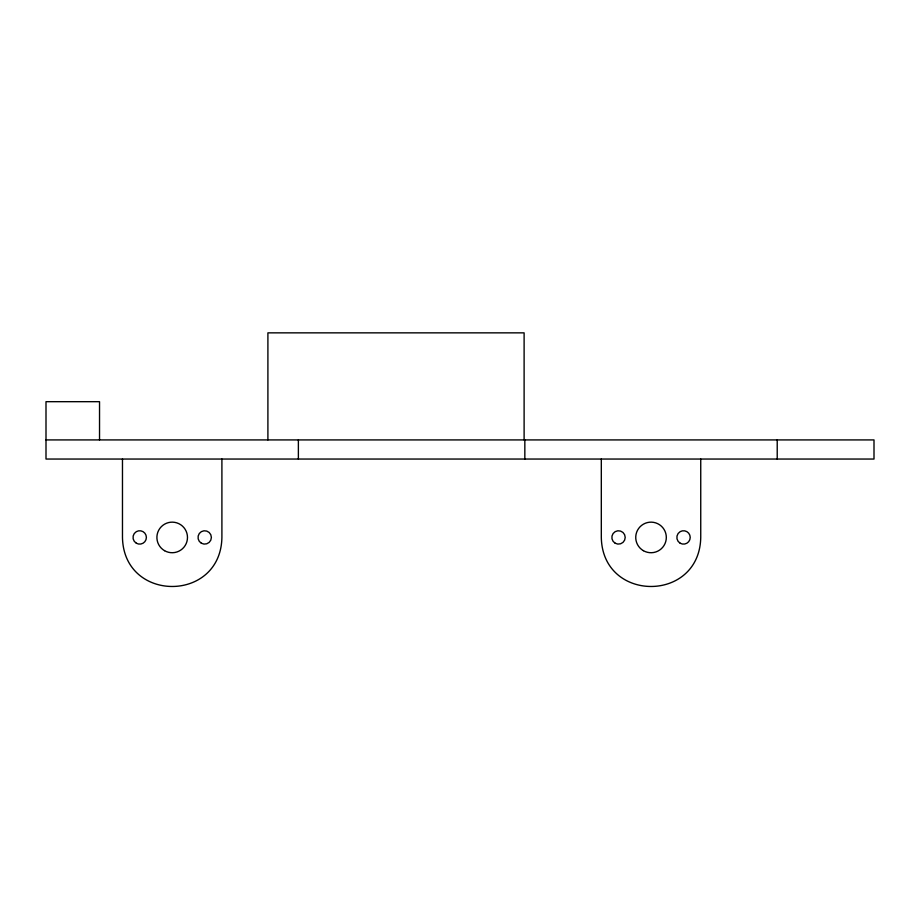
<?xml version="1.0" encoding="UTF-8"?>
<svg xmlns="http://www.w3.org/2000/svg" width="920" height="920" viewBox="0 0 920 920"><rect width="100%" height="100%" fill="white"/><g stroke="black" fill="none" stroke-linecap="round" stroke-linejoin="round"><path stroke-width="1.38" d="M46 439.921L874 439.921L874 459.046L46 459.046L46 401.683L99.532 401.683L99.532 439.921M777.216 439.921L777.216 459.046M700.741 459.046L700.741 537.429C699.556 602.818 602.496 602.818 601.312 537.429L601.312 459.046M524.837 439.921L524.837 459.046M524.112 439.921L524.112 332.856L267.904 332.856L267.904 439.921M298.379 439.921L298.379 459.046M221.904 459.046L221.904 537.429C220.719 602.818 123.659 602.818 122.475 537.429L122.475 459.046M164.542 550.678A15.295 15.295 0 0 0 187.484 537.429A15.295 15.295 0 0 0 164.542 524.193A15.295 15.295 0 0 0 164.542 550.678M136.344 543.226A6.693 6.693 0 0 0 146.383 537.429A6.693 6.693 0 0 0 136.344 531.645A6.693 6.693 0 0 0 136.344 543.226M201.353 543.226A6.693 6.693 0 0 0 211.381 537.429A6.693 6.693 0 0 0 201.353 531.645A6.693 6.693 0 0 0 201.353 543.226M643.379 550.678A15.295 15.295 0 0 0 666.321 537.429A15.295 15.295 0 0 0 643.379 524.193A15.295 15.295 0 0 0 643.379 550.678M615.181 543.226A6.693 6.693 0 0 0 625.209 537.429A6.693 6.693 0 0 0 615.181 531.645A6.693 6.693 0 0 0 615.181 543.226M680.179 543.226A6.693 6.693 0 0 0 690.219 537.429A6.693 6.693 0 0 0 680.179 531.645A6.693 6.693 0 0 0 680.179 543.226"/></g></svg>
